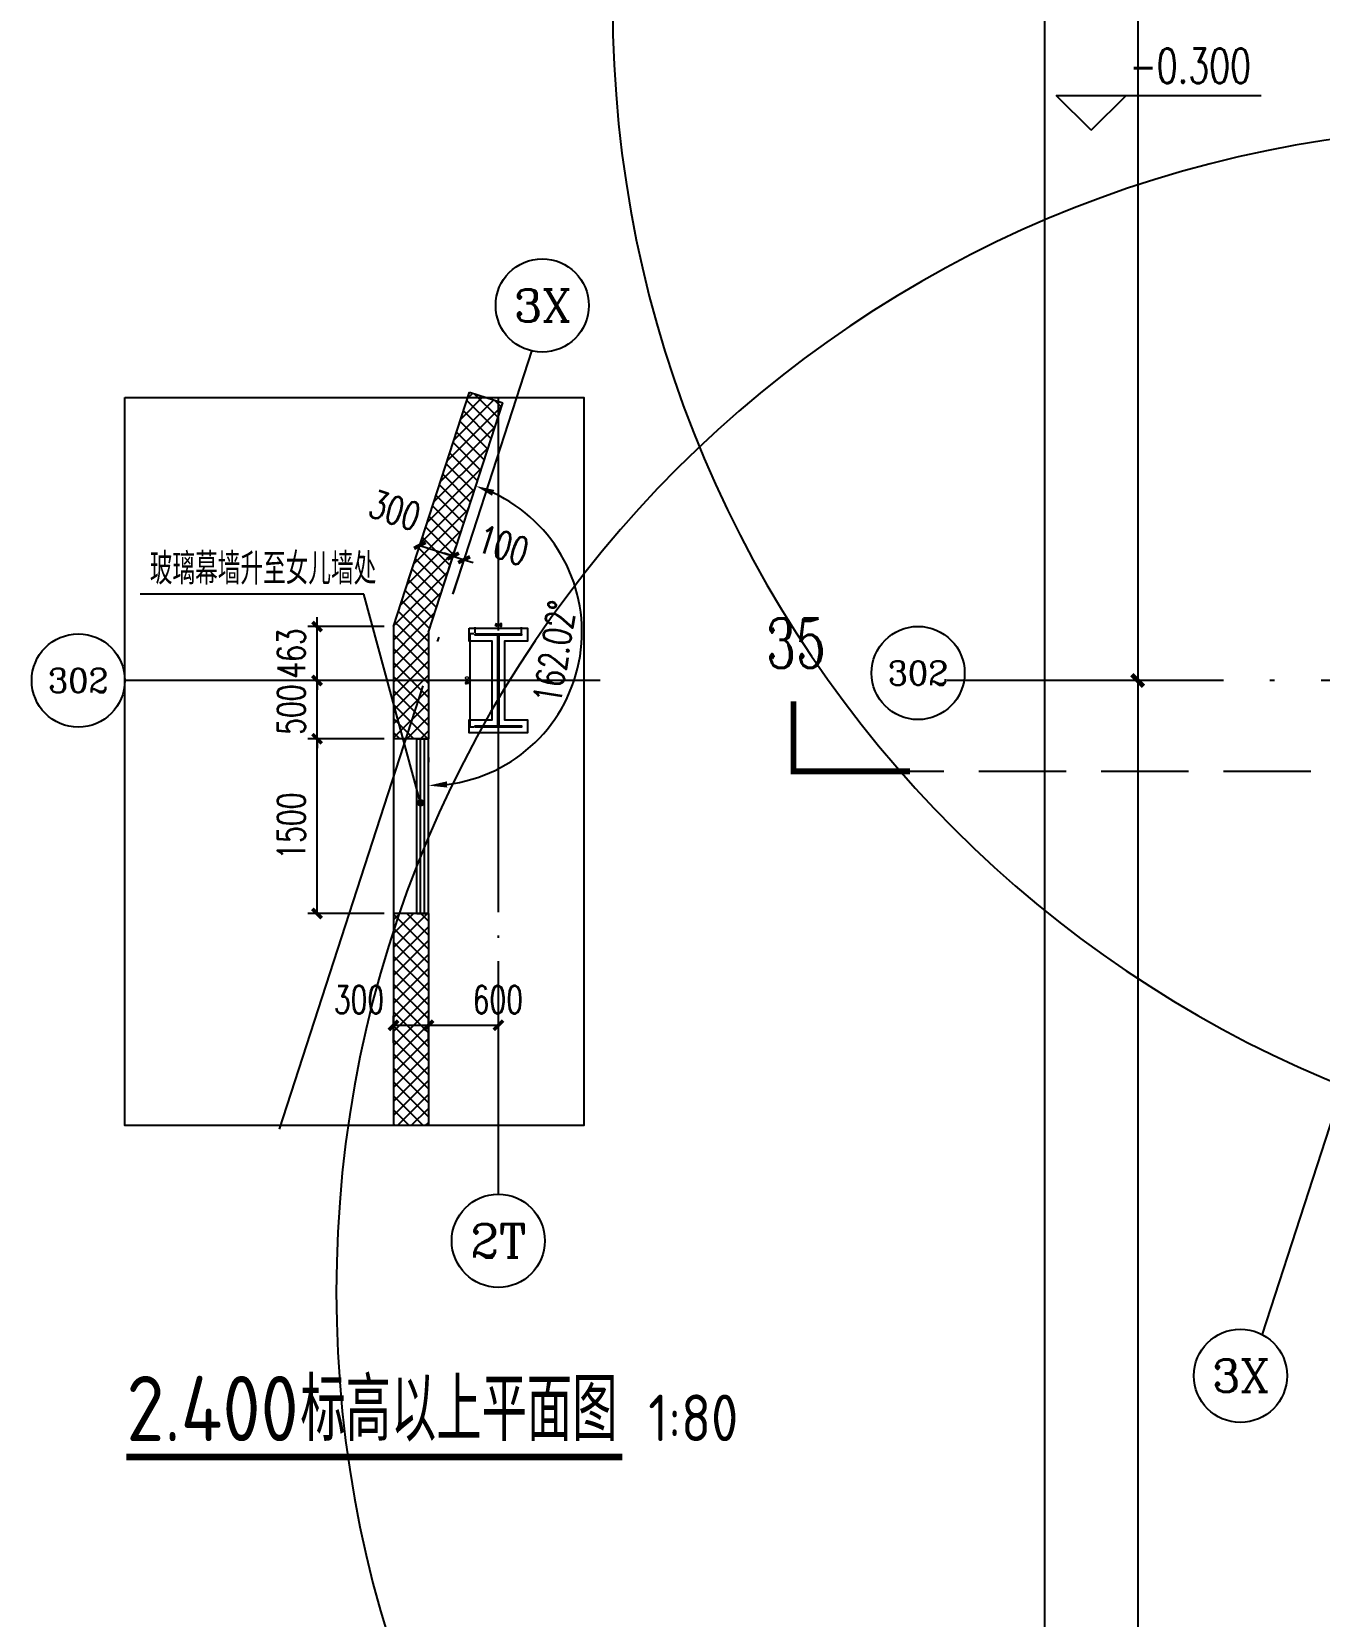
# Model space of a CAD drawing. Extents: x -821772 to -21949, y 506164 to 1049594.
# Drawn here: x -325870 to -314816, y 558836 to 572440 of the extents above; entities that cross this region are included whole.
import ezdxf
from ezdxf.enums import TextEntityAlignment as Align
from ezdxf.xclip import XClip

# ---------------------------------------------------------------- set-up
doc = ezdxf.new("R2010")
doc.units = 0
doc.header["$LTSCALE"] = 1000
doc.header["$MEASUREMENT"] = 0
doc.header["$XCLIPFRAME"] = 2
doc.linetypes.add('10平面20250807_t3$0$DASH', pattern=[0.35, 0.25, -0.1])
doc.linetypes.add('10平面20250807_t3$0$DOTE', pattern=[2.42, 2, -0.2, 0.02, -0.2])
doc.layers.get('Defpoints').update_dxf_attribs({"color": 210})
for name, color, linetype in [('10平面20250807_t3$0$A-AXIS-D', 8, 'Continuous'), ('10平面20250807_t3$0$A-AXIS-DOTE', 8, '10平面20250807_t3$0$DOTE'), ('10平面20250807_t3$0$A-AXIS-DP', 8, 'Continuous'), ('10平面20250807_t3$0$A-AXIS-SYMB', 8, 'Continuous'), ('10平面20250807_t3$0$A-HATCH-2', 8, 'Continuous'), ('10平面20250807_t3$0$A-LIN-V', 8, 'Continuous'), ('10平面20250807_t3$0$A-WINDOW', 8, 'Continuous'), ('10平面20250807_t3$0$AS-COLN', 8, 'Continuous'), ('10平面20250807_t3$0$AS-WALL', 8, 'Continuous'), ('10平面20250807_t3$0$DIM_SYMB', 8, 'Continuous'), ('10平面20250807_t3$0$PUB_HATCH', 8, 'Continuous'), ('10平面20250807_t3$0$PUB_TEXT', 8, 'Continuous'), ('10平面20250807_t3$0$SB_ZF消火栓', 10, 'Continuous'), ('10平面20250807_t3$0$SB_ZF消火栓M', 10, 'Continuous'), ('10平面20250807_t3$0$建-墙-幕', 8, 'Continuous'), ('10平面20250807_t3$0$建-标高', 8, 'Continuous')]:
    doc.layers.add(name, color=color, linetype=linetype)
doc.styles.add('10平面20250807_t3$0$_TCH_AXIS', font='COMPLEX', dxfattribs={"bigfont": 'GBCBIG'})
doc.styles.add('10平面20250807_t3$0$_TCH_DIM', font='SIMPLEX', dxfattribs={"bigfont": 'GBCBIG'})
doc.styles.add('10平面20250807_t3$0$_TCH_DIM_T3', font='SIMPLEX', dxfattribs={"width": 0.705882, "bigfont": 'GBCBIG'})
doc.styles.add('10平面20250807_t3$0$_TCH_LABEL', font='COMPLEX', dxfattribs={"bigfont": 'GBCBIG'})
doc.styles.add('10平面20250807_t3$0$A-DIM_T3', font='SIMPLEX', dxfattribs={"width": 0.705882, "bigfont": 'GBCBIG'})
doc.styles.add('10平面20250807_t3$0$A-STANDARD', font='SIMPLEX', dxfattribs={"bigfont": 'GBCBIG'})
doc.styles.add('10平面20250807_t3$0$Standard', font='gbenor.shx', dxfattribs={"bigfont": 'gbcbig.shx'})
doc.dimstyles.new('10平面20250807_t3$0$_TCH_ARCH&&10', dxfattribs={"dimtxt": 29.75, "dimasz": 10, "dimexe": 10, "dimexo": 10, "dimgap": 12.625, "dimtad": 1, "dimdec": 0, "dimzin": 0, "dimdsep": 46, "dimtxsty": '10平面20250807_t3$0$_TCH_DIM_T3', "dimblk": '10平面20250807_t3$0$_ArchTick', "dimcen": 0.09, "dimclrt": 7, "dimazin": 2, "dimtfac": 1, "dimtdec": 0, "dimtix": 1, "dimtmove": 2, "dimatfit": 3, "dimfxl": 0, "dimtolj": 1, "dimtzin": 0, "dimarcsym": 0})
doc.dimstyles.new('10平面20250807_t3$0$_TCH_ARCH&&80', dxfattribs={"dimtxt": 238, "dimasz": 80, "dimexe": 80, "dimexo": 80, "dimgap": 101, "dimtad": 1, "dimdec": 0, "dimzin": 0, "dimdsep": 46, "dimtxsty": '10平面20250807_t3$0$_TCH_DIM_T3', "dimblk": '10平面20250807_t3$0$_ArchTick', "dimcen": 0.09, "dimclrt": 7, "dimazin": 2, "dimtfac": 1, "dimtdec": 0, "dimtix": 1, "dimtmove": 2, "dimatfit": 3, "dimfxl": 0, "dimtolj": 1, "dimtzin": 0, "dimarcsym": 0})
doc.dimstyles.new('10平面20250807_t3$0$_TCH_ARROW&&80', dxfattribs={"dimtxt": 238, "dimasz": 160, "dimexe": 200, "dimexo": 240, "dimgap": 101, "dimtad": 1, "dimdec": 0, "dimzin": 0, "dimdsep": 46, "dimtxsty": '10平面20250807_t3$0$_TCH_DIM_T3', "dimcen": 0.09, "dimclrt": 7, "dimazin": 2, "dimtfac": 1, "dimtdec": 0, "dimtix": 1, "dimtmove": 2, "dimatfit": 3, "dimfxl": 0, "dimtolj": 1, "dimtzin": 0, "dimarcsym": 0})
doc.dimstyles.new('10平面20250807_t3$0$A-DIM&&100', dxfattribs={"dimtxt": 297.5, "dimasz": 100, "dimexe": 100, "dimexo": 100, "dimgap": 126.25, "dimtad": 1, "dimdec": 0, "dimzin": 0, "dimdsep": 46, "dimtxsty": '10平面20250807_t3$0$A-DIM_T3', "dimblk": '10平面20250807_t3$0$_ArchTick', "dimcen": 0.09, "dimclrt": 7, "dimazin": 2, "dimtfac": 1, "dimtdec": 0, "dimtix": 1, "dimtmove": 2, "dimatfit": 3, "dimfxl": 0, "dimtolj": 1, "dimtzin": 0, "dimarcsym": 0})
pattern_1 = [(45, (60, 0), (-60.000061, 60.000061), []), (135, (60, 0), (-60.000061, -60.000061), [])]

# ---------------------------------------------------------------- blocks, each defined once
blk = doc.blocks.new('10平面20250807_t3$0$_ArchTick')
at = {"color": 0, "linetype": 'ByBlock', "const_width": 0.4}
blk.add_lwpolyline([(-0.5, -0.5), (0.5, 0.5)], dxfattribs=at)
blk = doc.blocks.new('*D9990')
at = {"layer": '10平面20250807_t3$0$A-AXIS-D', "color": 0, "lineweight": -2}
for p, q in [((-94953, -220000), (-95739, -220000)), ((-95639, -220000), (-95639, -237950)), ((-94953, -237950), (-95739, -237950))]:
    blk.add_line(p, q, dxfattribs=at)
at = {"layer": 'Defpoints', "color": 0}
for p in [(-94853, -220000), (-95639, -237950), (-94853, -237950)]:
    blk.add_point(p, dxfattribs=at)
at = {"layer": '10平面20250807_t3$0$A-AXIS-D', "color": 0, "lineweight": -2, "xscale": 100, "yscale": 100, "zscale": 100}
for p, rotation in [((-95639, -220000), 90), ((-95639, -237950), 270)]:
    blk.add_blockref('10平面20250807_t3$0$_ArchTick', p, dxfattribs=dict(at, rotation=rotation))
at = {"layer": '10平面20250807_t3$0$A-AXIS-D', "color": 7, "insert": (-95364, -228975), "char_height": 297.5, "attachment_point": 5, "rotation": 270, "style": '10平面20250807_t3$0$A-DIM_T3'}
blk.add_mtext('\\A1;17950', dxfattribs=at)
blk = doc.blocks.new('*D9991')
at = {"layer": '10平面20250807_t3$0$A-AXIS-D', "color": 0, "lineweight": -2}
for p, q in [((-94953, -237950), (-95739, -237950)), ((-95639, -237950), (-95639, -255900)), ((-94953, -255900), (-95739, -255900))]:
    blk.add_line(p, q, dxfattribs=at)
at = {"layer": 'Defpoints', "color": 0}
for p in [(-94853, -237950), (-95639, -255900), (-94853, -255900)]:
    blk.add_point(p, dxfattribs=at)
at = {"layer": '10平面20250807_t3$0$A-AXIS-D', "color": 0, "lineweight": -2, "xscale": 100, "yscale": 100, "zscale": 100}
for p, rotation in [((-95639, -237950), 90), ((-95639, -255900), 270)]:
    blk.add_blockref('10平面20250807_t3$0$_ArchTick', p, dxfattribs=dict(at, rotation=rotation))
at = {"layer": '10平面20250807_t3$0$A-AXIS-D', "color": 7, "insert": (-95364, -246925), "char_height": 297.5, "attachment_point": 5, "rotation": 270, "style": '10平面20250807_t3$0$A-DIM_T3'}
blk.add_mtext('\\A1;17950', dxfattribs=at)
blk = doc.blocks.new('*D10050')
at = {"layer": '10平面20250807_t3$0$A-AXIS-D', "color": 0, "lineweight": -2}
for p, q in [((-95053, -183400), (-96539, -183400)), ((-96439, -183400), (-96439, -256600)), ((-95053, -256600), (-96539, -256600))]:
    blk.add_line(p, q, dxfattribs=at)
at = {"layer": 'Defpoints', "color": 0}
for p in [(-94953, -183400), (-96439, -256600), (-94953, -256600)]:
    blk.add_point(p, dxfattribs=at)
at = {"layer": '10平面20250807_t3$0$A-AXIS-D', "color": 0, "lineweight": -2, "xscale": 100, "yscale": 100, "zscale": 100}
for p, rotation in [((-96439, -183400), 90), ((-96439, -256600), 270)]:
    blk.add_blockref('10平面20250807_t3$0$_ArchTick', p, dxfattribs=dict(at, rotation=rotation))
at = {"layer": '10平面20250807_t3$0$A-AXIS-D', "color": 7, "insert": (-96164, -220000), "char_height": 297.5, "attachment_point": 5, "rotation": 270, "style": '10平面20250807_t3$0$A-DIM_T3'}
blk.add_mtext('\\A1;73200', dxfattribs=at)
blk = doc.blocks.new('*D10492')
at = {"layer": '10平面20250807_t3$0$A-AXIS-DP', "color": 0, "lineweight": -2}
for p, q in [((-165054, 621030), (-165054, 621079)), ((-165054, 621069), (-164654, 621069)), ((-164654, 621030), (-164654, 621079))]:
    blk.add_line(p, q, dxfattribs=at)
at = {"layer": 'Defpoints', "color": 0}
for p in [(-165054, 621020), (-164654, 621069), (-164654, 621020)]:
    blk.add_point(p, dxfattribs=at)
at = {"layer": '10平面20250807_t3$0$A-AXIS-DP', "color": 0, "lineweight": -2, "xscale": 10, "yscale": 10, "zscale": 10, "rotation": 180}
blk.add_blockref('10平面20250807_t3$0$_ArchTick', (-165054, 621069), dxfattribs=at)
at = {"layer": '10平面20250807_t3$0$A-AXIS-DP', "color": 0, "lineweight": -2, "xscale": 10, "yscale": 10, "zscale": 10}
blk.add_blockref('10平面20250807_t3$0$_ArchTick', (-164654, 621069), dxfattribs=at)
at = {"layer": '10平面20250807_t3$0$A-AXIS-DP', "color": 7, "insert": (-164854, 621096), "char_height": 29.8, "attachment_point": 5, "style": '10平面20250807_t3$0$_TCH_DIM_T3'}
blk.add_mtext('\\A1;400', dxfattribs=at)
blk = doc.blocks.new('*D10493')
at = {"layer": '10平面20250807_t3$0$A-AXIS-DP', "color": 0, "lineweight": -2}
for p, q in [((-165064, 621020), (-165105, 621020)), ((-165095, 620220), (-165095, 621020)), ((-165064, 620220), (-165105, 620220))]:
    blk.add_line(p, q, dxfattribs=at)
at = {"layer": 'Defpoints', "color": 0}
for p in [(-165095, 621020), (-165054, 621020), (-165054, 620220)]:
    blk.add_point(p, dxfattribs=at)
at = {"layer": '10平面20250807_t3$0$A-AXIS-DP', "color": 0, "lineweight": -2, "xscale": 10, "yscale": 10, "zscale": 10}
for p, rotation in [((-165095, 621020), 90), ((-165095, 620220), 270)]:
    blk.add_blockref('10平面20250807_t3$0$_ArchTick', p, dxfattribs=dict(at, rotation=rotation))
at = {"layer": '10平面20250807_t3$0$A-AXIS-DP', "color": 7, "insert": (-165123, 620620), "char_height": 29.8, "attachment_point": 5, "rotation": 90, "style": '10平面20250807_t3$0$_TCH_DIM_T3'}
blk.add_mtext('\\A1;800', dxfattribs=at)
blk = doc.blocks.new('10平面20250807_t3$0$A$C5D961328')
at = {"layer": '10平面20250807_t3$0$A-LIN-V', "ltscale": 500}
blk.add_circle((350, 40), 10001, dxfattribs=at)
blk = doc.blocks.new('10平面20250807_t3$0$we42342343234')
at = {"layer": '10平面20250807_t3$0$SB_ZF消火栓M', "xscale": -1}
for p, rotation in [((-311232, 572710), 180), ((-313294, 561270), 270)]:
    blk.add_blockref('10平面20250807_t3$0$A$C5D961328', p, dxfattribs=dict(at, rotation=rotation))
blk = doc.blocks.new('10平面20250807_t3$0$234243242332')
at = {"layer": '10平面20250807_t3$0$SB_ZF消火栓'}
blk.add_blockref('10平面20250807_t3$0$we42342343234', (0, 0), dxfattribs=at)
blk = doc.blocks.new('*D11666')
at = {"layer": '10平面20250807_t3$0$A-AXIS-DP', "color": 0, "lineweight": -2}
for p, q in [((-322131, 568311), (-322119, 568349)), ((-322464, 566208), (-322464, 566168))]:
    blk.add_line(p, q, dxfattribs=at)
blk.add_arc((-322464, 567286), 1318, 276.9593, 65.0644, dxfattribs=at)
at = {"layer": '10平面20250807_t3$0$A-AXIS-DP', "color": 0}
for points in [[(-321918, 568456), (-321899, 568506), (-322057, 568540)], [(-322303, 565951), (-322306, 566004), (-322464, 565968)]]:
    blk.add_solid(points, dxfattribs=at)
at = {"layer": 'Defpoints', "color": 0}
for p in [(-322057, 568540), (-322464, 567286), (-321398, 566511), (-322464, 565968)]:
    blk.add_point(p, dxfattribs=at)
at = {"layer": '10平面20250807_t3$0$A-AXIS-DP', "color": 7, "insert": (-321380, 567114), "char_height": 238, "attachment_point": 5, "rotation": 81.0119, "style": '10平面20250807_t3$0$_TCH_DIM_T3'}
blk.add_mtext('\\A1;162.02°', dxfattribs=at)
blk = doc.blocks.new('*D11667')
at = {"layer": '10平面20250807_t3$0$A-AXIS-DP', "color": 0, "lineweight": -2}
for p, q in [((-322634, 567733), (-322513, 568106)), ((-322538, 568030), (-322253, 567938)), ((-322349, 567641), (-322228, 568014))]:
    blk.add_line(p, q, dxfattribs=at)
at = {"layer": 'Defpoints', "color": 0}
for p in [(-322253, 567938), (-322659, 567657), (-322374, 567565)]:
    blk.add_point(p, dxfattribs=at)
at = {"layer": '10平面20250807_t3$0$A-AXIS-DP', "color": 0, "lineweight": -2, "xscale": 80, "yscale": 80, "zscale": 80}
for p, rotation in [((-322538, 568030), 162.0237134178123), ((-322253, 567938), 342.0237134178123)]:
    blk.add_blockref('10平面20250807_t3$0$_ArchTick', p, dxfattribs=dict(at, rotation=rotation))
at = {"layer": '10平面20250807_t3$0$A-AXIS-DP', "color": 7, "insert": (-322752, 568331), "char_height": 238, "attachment_point": 5, "rotation": 342.0237, "style": '10平面20250807_t3$0$_TCH_DIM_T3'}
blk.add_mtext('\\A1;300', dxfattribs=at)
blk = doc.blocks.new('*D11668')
at = {"layer": '10平面20250807_t3$0$A-AXIS-DP', "color": 0, "lineweight": -2}
for p, q in [((-322349, 567641), (-322228, 568014)), ((-322253, 567938), (-322329, 567962)), ((-322254, 567610), (-322133, 567983)), ((-322253, 567938), (-322158, 567907)), ((-322158, 567907), (-322081, 567882))]:
    blk.add_line(p, q, dxfattribs=at)
at = {"layer": 'Defpoints', "color": 0}
for p in [(-322158, 567907), (-322374, 567565), (-322279, 567534)]:
    blk.add_point(p, dxfattribs=at)
at = {"layer": '10平面20250807_t3$0$A-AXIS-DP', "color": 0, "lineweight": -2, "xscale": 80, "yscale": 80, "zscale": 80}
for p, rotation in [((-322253, 567938), 342.0237134177977), ((-322158, 567907), 162.0237134177977)]:
    blk.add_blockref('10平面20250807_t3$0$_ArchTick', p, dxfattribs=dict(at, rotation=rotation))
at = {"layer": '10平面20250807_t3$0$A-AXIS-DP', "color": 7, "insert": (-321823, 568030), "char_height": 238, "attachment_point": 5, "rotation": 342.0237, "style": '10平面20250807_t3$0$_TCH_DIM_T3'}
blk.add_mtext('\\A1;100', dxfattribs=at)
blk = doc.blocks.new('*D11669')
at = {"layer": '10平面20250807_t3$0$A-AXIS-DP', "color": 0, "lineweight": -2}
for p, q in [((-322764, 563760), (-322764, 563990)), ((-322764, 563910), (-322464, 563910)), ((-322464, 563760), (-322464, 563990))]:
    blk.add_line(p, q, dxfattribs=at)
at = {"layer": 'Defpoints', "color": 0}
for p in [(-322464, 563910), (-322764, 563680), (-322464, 563680)]:
    blk.add_point(p, dxfattribs=at)
at = {"layer": '10平面20250807_t3$0$A-AXIS-DP', "color": 0, "lineweight": -2, "xscale": 80, "yscale": 80, "zscale": 80, "rotation": 180}
blk.add_blockref('10平面20250807_t3$0$_ArchTick', (-322764, 563910), dxfattribs=at)
at = {"layer": '10平面20250807_t3$0$A-AXIS-DP', "color": 0, "lineweight": -2, "xscale": 80, "yscale": 80, "zscale": 80}
blk.add_blockref('10平面20250807_t3$0$_ArchTick', (-322464, 563910), dxfattribs=at)
at = {"layer": '10平面20250807_t3$0$A-AXIS-DP', "color": 7, "insert": (-323060, 564130), "char_height": 238, "attachment_point": 5, "style": '10平面20250807_t3$0$_TCH_DIM_T3'}
blk.add_mtext('\\A1;300', dxfattribs=at)
blk = doc.blocks.new('*D11670')
at = {"layer": '10平面20250807_t3$0$A-AXIS-DP', "color": 0, "lineweight": -2}
for p, q in [((-322464, 563760), (-322464, 563990)), ((-322464, 563910), (-321864, 563910)), ((-321864, 563760), (-321864, 563990))]:
    blk.add_line(p, q, dxfattribs=at)
at = {"layer": 'Defpoints', "color": 0}
for p in [(-321864, 563910), (-322464, 563680), (-321864, 563680)]:
    blk.add_point(p, dxfattribs=at)
at = {"layer": '10平面20250807_t3$0$A-AXIS-DP', "color": 0, "lineweight": -2, "xscale": 80, "yscale": 80, "zscale": 80, "rotation": 180}
blk.add_blockref('10平面20250807_t3$0$_ArchTick', (-322464, 563910), dxfattribs=at)
at = {"layer": '10平面20250807_t3$0$A-AXIS-DP', "color": 0, "lineweight": -2, "xscale": 80, "yscale": 80, "zscale": 80}
blk.add_blockref('10平面20250807_t3$0$_ArchTick', (-321864, 563910), dxfattribs=at)
at = {"layer": '10平面20250807_t3$0$A-AXIS-DP', "color": 7, "insert": (-321868, 564130), "char_height": 238, "attachment_point": 5, "style": '10平面20250807_t3$0$_TCH_DIM_T3'}
blk.add_mtext('\\A1;600', dxfattribs=at)
blk = doc.blocks.new('*D11671')
at = {"layer": '10平面20250807_t3$0$A-AXIS-DP', "color": 0, "lineweight": -2}
for p, q in [((-322844, 566370), (-323500, 566370)), ((-323420, 564870), (-323420, 566370)), ((-322844, 564870), (-323500, 564870))]:
    blk.add_line(p, q, dxfattribs=at)
at = {"layer": 'Defpoints', "color": 0}
for p in [(-323420, 566370), (-322764, 566370), (-322764, 564870)]:
    blk.add_point(p, dxfattribs=at)
at = {"layer": '10平面20250807_t3$0$A-AXIS-DP', "color": 0, "lineweight": -2, "xscale": 80, "yscale": 80, "zscale": 80}
for p, rotation in [((-323420, 566370), 90), ((-323420, 564870), 270)]:
    blk.add_blockref('10平面20250807_t3$0$_ArchTick', p, dxfattribs=dict(at, rotation=rotation))
at = {"layer": '10平面20250807_t3$0$A-AXIS-DP', "color": 7, "insert": (-323640, 565620), "char_height": 238, "attachment_point": 5, "rotation": 90, "style": '10平面20250807_t3$0$_TCH_DIM_T3'}
blk.add_mtext('\\A1;1500', dxfattribs=at)
blk = doc.blocks.new('*D11672')
at = {"layer": '10平面20250807_t3$0$A-AXIS-DP', "color": 0, "lineweight": -2}
for p, q in [((-322844, 566870), (-323500, 566870)), ((-323420, 566870), (-323420, 566950)), ((-323420, 566370), (-323420, 566870)), ((-322844, 566370), (-323500, 566370)), ((-323420, 566370), (-323420, 566290))]:
    blk.add_line(p, q, dxfattribs=at)
at = {"layer": 'Defpoints', "color": 0}
for p in [(-323420, 566870), (-322764, 566870), (-322764, 566370)]:
    blk.add_point(p, dxfattribs=at)
at = {"layer": '10平面20250807_t3$0$A-AXIS-DP', "color": 0, "lineweight": -2, "xscale": 80, "yscale": 80, "zscale": 80}
for p, rotation in [((-323420, 566870), 270), ((-323420, 566370), 90)]:
    blk.add_blockref('10平面20250807_t3$0$_ArchTick', p, dxfattribs=dict(at, rotation=rotation))
at = {"layer": '10平面20250807_t3$0$A-AXIS-DP', "color": 7, "insert": (-323640, 566620), "char_height": 238, "attachment_point": 5, "rotation": 90, "style": '10平面20250807_t3$0$_TCH_DIM_T3'}
blk.add_mtext('\\A1;500', dxfattribs=at)
blk = doc.blocks.new('*D11673')
at = {"layer": '10平面20250807_t3$0$A-AXIS-DP', "color": 0, "lineweight": -2}
for p, q in [((-323420, 567333), (-323420, 567413)), ((-322844, 567333), (-323500, 567333)), ((-323420, 566870), (-323420, 567333)), ((-322844, 566870), (-323500, 566870)), ((-323420, 566870), (-323420, 566790))]:
    blk.add_line(p, q, dxfattribs=at)
at = {"layer": 'Defpoints', "color": 0}
for p in [(-323420, 567333), (-322764, 567333), (-322764, 566870)]:
    blk.add_point(p, dxfattribs=at)
at = {"layer": '10平面20250807_t3$0$A-AXIS-DP', "color": 0, "lineweight": -2, "xscale": 80, "yscale": 80, "zscale": 80}
for p, rotation in [((-323420, 567333), 270), ((-323420, 566870), 90)]:
    blk.add_blockref('10平面20250807_t3$0$_ArchTick', p, dxfattribs=dict(at, rotation=rotation))
at = {"layer": '10平面20250807_t3$0$A-AXIS-DP', "color": 7, "insert": (-323640, 567102), "char_height": 238, "attachment_point": 5, "rotation": 90, "style": '10平面20250807_t3$0$_TCH_DIM_T3'}
blk.add_mtext('\\A1;463', dxfattribs=at)
blk = doc.blocks.new('*D11674')
at = {"layer": '10平面20250807_t3$0$A-AXIS-DP', "color": 0, "lineweight": -2}
for p, q in [((-322844, 566370), (-323500, 566370)), ((-323420, 564870), (-323420, 566370)), ((-322844, 564870), (-323500, 564870))]:
    blk.add_line(p, q, dxfattribs=at)
at = {"layer": 'Defpoints', "color": 0}
for p in [(-323420, 566370), (-322764, 566370), (-322764, 564870)]:
    blk.add_point(p, dxfattribs=at)
at = {"layer": '10平面20250807_t3$0$A-AXIS-DP', "color": 0, "lineweight": -2, "xscale": 80, "yscale": 80, "zscale": 80}
for p, rotation in [((-323420, 566370), 90), ((-323420, 564870), 270)]:
    blk.add_blockref('10平面20250807_t3$0$_ArchTick', p, dxfattribs=dict(at, rotation=rotation))
at = {"layer": '10平面20250807_t3$0$A-AXIS-DP', "color": 7, "insert": (-323640, 565620), "char_height": 238, "attachment_point": 5, "rotation": 90, "style": '10平面20250807_t3$0$_TCH_DIM_T3'}
blk.add_mtext('\\A1;1500', dxfattribs=at)
blk = doc.blocks.new('*D11675')
at = {"layer": '10平面20250807_t3$0$A-AXIS-DP', "color": 0, "lineweight": -2}
for p, q in [((-322844, 566870), (-323500, 566870)), ((-323420, 566870), (-323420, 566950)), ((-323420, 566370), (-323420, 566870)), ((-322844, 566370), (-323500, 566370)), ((-323420, 566370), (-323420, 566290))]:
    blk.add_line(p, q, dxfattribs=at)
at = {"layer": 'Defpoints', "color": 0}
for p in [(-323420, 566870), (-322764, 566870), (-322764, 566370)]:
    blk.add_point(p, dxfattribs=at)
at = {"layer": '10平面20250807_t3$0$A-AXIS-DP', "color": 0, "lineweight": -2, "xscale": 80, "yscale": 80, "zscale": 80}
for p, rotation in [((-323420, 566870), 270), ((-323420, 566370), 90)]:
    blk.add_blockref('10平面20250807_t3$0$_ArchTick', p, dxfattribs=dict(at, rotation=rotation))
at = {"layer": '10平面20250807_t3$0$A-AXIS-DP', "color": 7, "insert": (-323640, 566620), "char_height": 238, "attachment_point": 5, "rotation": 90, "style": '10平面20250807_t3$0$_TCH_DIM_T3'}
blk.add_mtext('\\A1;500', dxfattribs=at)
blk = doc.blocks.new('10平面20250807_t3$0$dote')
at = {"layer": '10平面20250807_t3$0$A-AXIS-D'}
for centre in [(-97524.5, -237885.7), (-94757, -243918.4)]:
    blk.add_circle(centre, 400, dxfattribs=at)
at = {"layer": '10平面20250807_t3$0$A-AXIS-DOTE', "ltscale": 2}
blk.add_line((98696.4, -237950), (-97273.6, -237950), dxfattribs=at)
blk.add_lwpolyline([(-94568.7, -243562.8), (-72924.8, -176855.6)], dxfattribs=at)
at = {"layer": '10平面20250807_t3$0$DIM_SYMB', "linetype": '10平面20250807_t3$0$DASH', "ltscale": 3}
blk.add_line((-88903.6, -238730), (-97793.6, -238730), dxfattribs=at)
at = {"layer": '10平面20250807_t3$0$DIM_SYMB', "const_width": 50}
blk.add_lwpolyline([(-98593.6, -238130), (-98593.6, -238730), (-97593.6, -238730)], dxfattribs=at)
at = {"layer": '10平面20250807_t3$0$PUB_TEXT', "style": '10平面20250807_t3$0$_TCH_LABEL', "width": 0.705882}
blk.add_text('35', height=425, dxfattribs=at).set_placement((-98829.3, -237842.5))
at = {"layer": '10平面20250807_t3$0$PUB_TEXT', "style": '10平面20250807_t3$0$_TCH_AXIS'}
for s, height, p, p2 in [('302', 206.28, (-97784.8, -237988.9), (-97264.2, -237988.9)), ('3X', 276.42, (-95000.5, -244056.6), (-94513.5, -244056.6))]:
    blk.add_text(s, height=height, dxfattribs=at).set_placement(p, p2, align=Align.FIT)
at = {"layer": '10平面20250807_t3$0$A-AXIS-D'}
for base, p1, p2, picture, middle in [((-96439.4, -256600.1), (-94953, -183400), (-94953, -256600.1), '*D10050', (-96164.4, -220000)), ((-95639.4, -237950), (-94853, -220000), (-94853, -237950), '*D9990', (-95364.4, -228975)), ((-95639.4, -255900), (-94853, -237950), (-94853, -255900), '*D9991', (-95364.4, -246925))]:
    dim = blk.add_linear_dim(base=base, p1=p1, p2=p2, angle=270, dimstyle='10平面20250807_t3$0$A-DIM&&100', override={"dimgap": 0}, dxfattribs=at)
    dim.commit()
    dim.dimension.update_dxf_attribs({"geometry": picture, "text_midpoint": middle, "dimtype": 129, "text_rotation": 270})
blk = doc.blocks.new('10平面20250807_t3$0$w42343243')
at = {"layer": '10平面20250807_t3$0$A-HATCH-2'}
blk.add_lwpolyline([(-165104.2, 621070), (-164604.2, 621070), (-164604.2, 620958), (-164800.2, 620958), (-164800.2, 620282), (-164604.2, 620282), (-164604.2, 620170), (-165104.2, 620170), (-165104.2, 620282), (-164908.2, 620282), (-164908.2, 620958), (-165104.2, 620958)], close=True, dxfattribs=at)
at = {"layer": '10平面20250807_t3$0$AS-COLN', "color": 3}
blk.add_lwpolyline([(-165054.2, 621020), (-164654.2, 621020), (-164654.2, 621008), (-164850.2, 621008), (-164850.2, 620232), (-164654.2, 620232), (-164654.2, 620220), (-165054.2, 620220), (-165054.2, 620232), (-164858.2, 620232), (-164858.2, 621008), (-165054.2, 621008)], close=True, dxfattribs=at)
at = {"layer": '10平面20250807_t3$0$A-AXIS-DP'}
for p1, p2, distance, picture, middle in [((-165054.2, 620220), (-165054.2, 621020), 41.2, '*D10493', (-165122.9, 620620)), ((-165054.2, 621020), (-164654.2, 621020), 48.8, '*D10492', (-164854.2, 621096.2))]:
    dim = blk.add_aligned_dim(p1=p1, p2=p2, distance=distance, dimstyle='10平面20250807_t3$0$_TCH_ARCH&&10', dxfattribs=at)
    dim.commit()
    dim.dimension.update_dxf_attribs({"geometry": picture, "text_midpoint": middle})
blk = doc.blocks.new('10平面20250807_t3$0$42343')
at = {"layer": '10平面20250807_t3$0$A-WINDOW'}
blk.add_blockref('10平面20250807_t3$0$w42343243', (-157010, -53750), dxfattribs=at)
blk = doc.blocks.new('10平面20250807_t3')
at = {"layer": '10平面20250807_t3$0$PUB_HATCH'}
h = blk.add_hatch(dxfattribs=at)
h.set_pattern_fill('多孔材料', color=256, scale=30, style=0)
h.set_pattern_definition(pattern_1)
h.paths.add_polyline_path([(-322764.2, 567333.3), (-322464.2, 567285.8), (-321825.7, 569253.7), (-322111, 569346.3)])
h = blk.add_hatch(dxfattribs=at)
h.set_pattern_fill('多孔材料', color=256, scale=30, style=0)
h.set_pattern_definition(pattern_1)
h.paths.add_polyline_path([(-322464.2, 567285.8), (-322764.2, 567333.3), (-322764.2, 566370), (-322464.2, 566370)])
h = blk.add_hatch(dxfattribs=at)
h.set_pattern_fill('多孔材料', color=256, scale=30, style=0)
h.set_pattern_definition(pattern_1)
h.paths.add_polyline_path([(-322764.2, 564870), (-322764.2, 563050), (-322464.2, 563050), (-322464.2, 564870)])
at = {"layer": '10平面20250807_t3$0$A-AXIS-D'}
for centre in [(-321486.9, 570089.6), (-325470, 566870), (-321864.2, 562060)]:
    blk.add_circle(centre, 400, dxfattribs=at)
at = {"layer": '10平面20250807_t3$0$A-AXIS-DOTE'}
for p, q in [((-321864.2, 569300), (-321864.2, 562460)), ((-320990, 566870), (-325070, 566870))]:
    blk.add_line(p, q, dxfattribs=at)
at = {"layer": '10平面20250807_t3$0$A-AXIS-DOTE', "ltscale": 2}
blk.add_lwpolyline([(-323743.4, 563019.1), (-321574.2, 569704.6)], dxfattribs=at)
at = {"layer": '10平面20250807_t3$0$A-AXIS-DP', "const_width": 56}
blk.add_lwpolyline([(-325057, 560204.2), (-320800.6, 560204.2)], dxfattribs=at)
at = {"layer": '10平面20250807_t3$0$A-AXIS-SYMB'}
for p, q in [((-323020, 567610), (-324940, 567610)), ((-323020, 567610), (-324940, 567610)), ((-322530.9, 565820), (-323020, 567610)), ((-322530.9, 565820), (-323020, 567610))]:
    blk.add_line(p, q, dxfattribs=at)
blk.add_lwpolyline([(-325070, 569300), (-321130, 569300), (-321130, 563050), (-325070, 563050)], close=True, dxfattribs=at)
at = {"layer": '10平面20250807_t3$0$A-AXIS-SYMB', "const_width": 32}
blk.add_lwpolyline([(-322526.6, 565804.6, 1), (-322535.1, 565835.4, 1)], format="xyb", close=True, dxfattribs=at)
blk.add_lwpolyline([(-322526.6, 565804.6, 1), (-322535.1, 565835.4, 1)], format="xyb", close=True, dxfattribs=at)
at = {"layer": '10平面20250807_t3$0$A-LIN-V'}
blk.add_line((-322764.2, 566370), (-322764.2, 564870), dxfattribs=at)
at = {"layer": '10平面20250807_t3$0$AS-WALL'}
for p, q in [((-322764.2, 567333.3), (-322111, 569346.3)), ((-322111, 569346.3), (-321825.7, 569253.7)), ((-322464.2, 567285.8), (-321825.7, 569253.7)), ((-322764.2, 567333.3), (-322764.2, 566370)), ((-322464.2, 567285.8), (-322464.2, 566370)), ((-322464.2, 566370), (-322764.2, 566370)), ((-322764.2, 564870), (-322764.2, 563050)), ((-322464.2, 564870), (-322764.2, 564870)), ((-322464.2, 564870), (-322464.2, 563050)), ((-322464.2, 563050), (-322764.2, 563050))]:
    blk.add_line(p, q, dxfattribs=at)
at = {"layer": '10平面20250807_t3$0$建-墙-幕'}
for p, q in [((-322564.2, 564870), (-322564.2, 566370)), ((-322564.2, 566370), (-322464.2, 566370)), ((-322530.9, 564870), (-322530.9, 566370)), ((-322497.5, 564870), (-322497.5, 566370)), ((-322464.2, 564870), (-322464.2, 566370)), ((-322564.2, 564870), (-322464.2, 564870))]:
    blk.add_line(p, q, dxfattribs=at)
at = {"layer": '10平面20250807_t3$0$建-标高'}
for p, q in [((-316775.6, 571593.1), (-317075.6, 571893.1)), ((-317075.6, 571893.1), (-315315.6, 571893.1)), ((-316775.6, 571593.1), (-316475.6, 571893.1))]:
    blk.add_line(p, q, dxfattribs=at)
at = {"layer": '10平面20250807_t3$0$A-WINDOW'}
blk.add_blockref('10平面20250807_t3$0$42343', (0, 0), dxfattribs=at)
at = {"layer": '10平面20250807_t3$0$AS-WALL'}
blk.add_blockref('10平面20250807_t3$0$dote', (-220736.4, 804820), dxfattribs=at)
at = {"layer": '10平面20250807_t3$0$SB_ZF消火栓', "linetype": 'Continuous'}
blk.add_blockref('10平面20250807_t3$0$234243242332', (0, 0), dxfattribs=at)
at = {"layer": '10平面20250807_t3$0$PUB_TEXT', "style": '10平面20250807_t3$0$A-STANDARD', "width": 0.705882}
blk.add_text('-0.300', height=297.5, dxfattribs=at).set_placement((-316445.6, 571998.1))
at = {"layer": '10平面20250807_t3$0$PUB_TEXT', "style": '10平面20250807_t3$0$_TCH_AXIS'}
for s, height, p, p2 in [('3X', 276.42, (-321730.5, 569951.4), (-321243.4, 569951.4)), ('302', 206.28, (-325730.3, 566766.9), (-325209.7, 566766.9)), ('2T', 288.12, (-322104.3, 561915.9), (-321624.1, 561915.9))]:
    blk.add_text(s, height=height, dxfattribs=at).set_placement(p, p2, align=Align.FIT)
at = {"layer": '10平面20250807_t3$0$PUB_TEXT'}
for s, height, style, p in [('玻璃幕墙升至女儿墙处', 270.07, '10平面20250807_t3$0$_TCH_DIM', (-324856, 567694)), ('玻璃幕墙升至女儿墙处', 270.07, '10平面20250807_t3$0$_TCH_DIM', (-324856, 567694)), ('2.400', 560, '10平面20250807_t3$0$Standard', (-325057, 560340)), ('标高以上平面图', 540.14, '10平面20250807_t3$0$Standard', (-323563.7, 560340)), ('1:80', 400, '10平面20250807_t3$0$Standard', (-320576.6, 560340))]:
    blk.add_text(s, height=height, dxfattribs=dict(at, style=style)).set_placement(p)
at = {"layer": '10平面20250807_t3$0$A-AXIS-DP'}
for base, p1, p2, angle, picture, middle in [((-322252.7, 567937.7), (-322659, 567657.3), (-322373.7, 567564.7), 342.02371, '*D11667', (-322751.7, 568330.9)), ((-322157.6, 567906.8), (-322373.7, 567564.7), (-322278.6, 567533.8), 342.02371, '*D11668', (-321823.3, 568029.7)), ((-322464.2, 563910), (-322764.2, 563680), (-322464.2, 563680), 0, '*D11669', (-323060.2, 564130)), ((-321864.2, 563910), (-322464.2, 563680), (-321864.2, 563680), 0, '*D11670', (-321868.2, 564130))]:
    dim = blk.add_linear_dim(base=base, p1=p1, p2=p2, angle=angle, dimstyle='10平面20250807_t3$0$_TCH_ARCH&&80', dxfattribs=at)
    dim.commit()
    dim.dimension.update_dxf_attribs({"geometry": picture, "text_midpoint": middle, "dimtype": 129})
dim = blk.add_angular_dim_3p(base=(-321397.7, 566511.2), center=(-322464.2, 567285.8), p1=(-322464.2, 565967.7), p2=(-322057.4, 568539.6), dimstyle='10平面20250807_t3$0$_TCH_ARROW&&80', dxfattribs=at)
dim.commit()
dim.dimension.update_dxf_attribs({"geometry": '*D11666', "text_midpoint": (-321379.6, 567114.3)})
for p1, p2, picture, middle in [((-322764.2, 566870), (-322764.2, 567333.3), '*D11673', (-323640, 567101.6)), ((-322764.2, 566370), (-322764.2, 566870), '*D11672', (-323640, 566620)), ((-322764.2, 566370), (-322764.2, 566870), '*D11675', (-323640, 566620)), ((-322764.2, 564870), (-322764.2, 566370), '*D11671', (-323640, 565620)), ((-322764.2, 564870), (-322764.2, 566370), '*D11674', (-323640, 565620))]:
    dim = blk.add_aligned_dim(p1=p1, p2=p2, distance=655.8, dimstyle='10平面20250807_t3$0$_TCH_ARCH&&80', dxfattribs=at)
    dim.commit()
    dim.dimension.update_dxf_attribs({"geometry": picture, "text_midpoint": middle})

msp = doc.modelspace()

# ---------------------------------------------------------------- block references
at = {"ltscale": 100}
ref = msp.add_blockref('10平面20250807_t3', (0, 0), dxfattribs=at)
XClip(ref).set_block_clipping_path([(-386212.6353242097, 506163.79756496), (-21948.7593967821, 884998.2285294847)])

doc.saveas('drawing.dxf')
